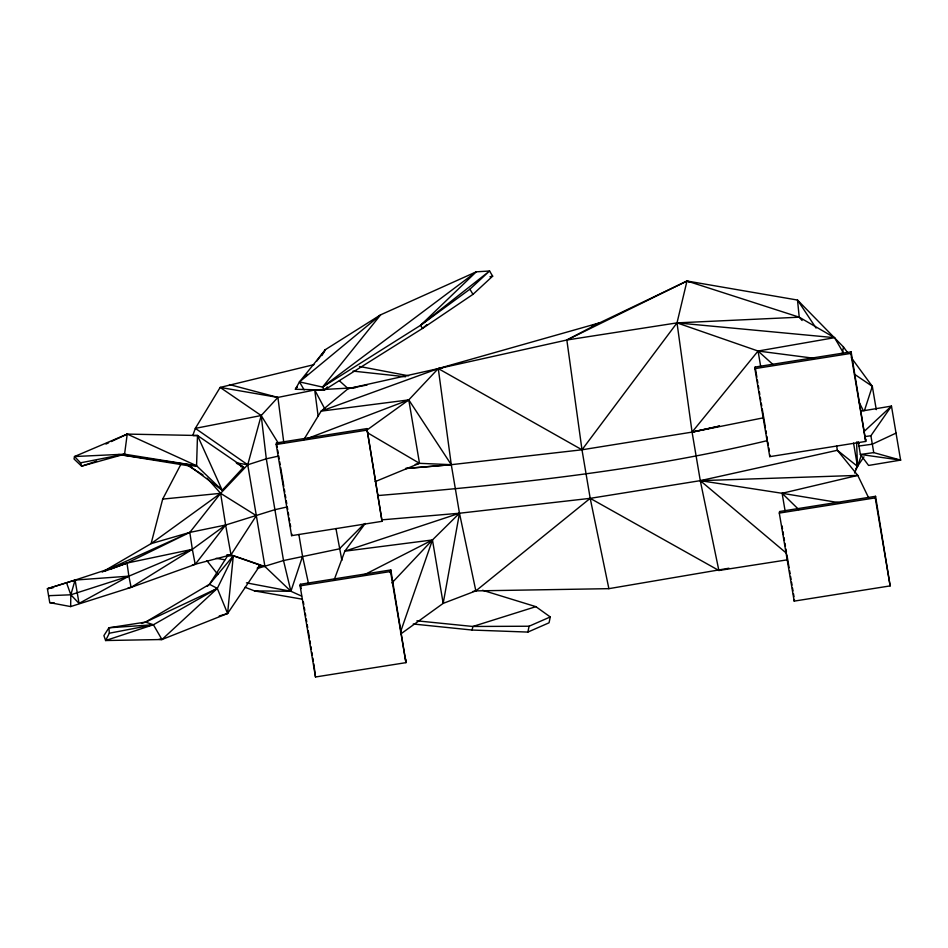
<?xml version="1.0" encoding="UTF-8"?>
<svg xmlns="http://www.w3.org/2000/svg" width="948" height="948" viewBox="0 0 948 948"><rect width="100%" height="100%" fill="white"/><g stroke="black" fill="none" stroke-linecap="round" stroke-linejoin="round"><path stroke-width="1.42" d="M366.9 431.553L366.923 428.603L276.484 442.941L276.188 444.505L291.605 535.656L382.056 521.317L366.923 428.603L382.056 521.317M355.488 387.708L314.712 389.972L277.894 397.425L261.198 415.532L247.736 464.781L220.6 493.327L189.813 532.409L192.349 549.33L128.881 576.159L75.093 580.069L47.4 588.72L49.758 602.644L70.65 606.578L70.827 594.799L75.093 580.069L126.996 563.065L192.349 549.33L225.624 525.026L274.908 509.68L287.149 506.955M193.131 435.63L197.492 435.499L196.568 465.752L222.223 490.294L243.636 467.151L197.492 435.499L127.233 434.089L74.501 456.533L74.039 458.998L81.611 466.167L124.567 454.187L196.568 465.752L127.233 434.089L111.283 441.555M219.225 615.999L227.591 613.51L260.214 565.186L233.303 555.836L217.305 588.412L145.601 622.089L108.937 627.777L103.901 635.598L105.607 640.528L161.966 639.521L227.591 613.51L233.303 555.836L227.532 555.931L209.484 584.288L207.351 586.291M124.567 454.187L74.501 456.533L80.521 462.825L124.567 454.187L127.233 434.089L125.041 435.511M847.856 352.952L843.483 346.992L797.505 300.054L686.992 281.011L599.646 322.83L438.272 368.571L451.284 464.686L459.484 513.235L443.178 603.378L400.72 633.987M291.605 535.656L291.889 534.08M300.089 585.852L300.374 584.276L390.825 569.938L405.945 662.652L315.494 676.99L300.089 585.852L390.54 571.514L390.825 569.938L389.912 572.556M315.494 676.99L313.824 663.849M754.881 368.63L755.165 367.054L851.126 351.838L865.725 441.436L769.764 456.652L754.881 368.63L850.842 353.414L851.126 351.838M769.764 456.652L770.049 455.076M779.303 513.081L779.588 511.517L875.549 496.302L890.148 585.9L794.187 601.115L779.303 513.081L875.265 497.878L875.549 496.302M794.187 601.115L794.471 599.539M842.251 353.77L843.483 346.992M472.116 630.041L472.862 626.474L535.881 606.661L550.267 616.947L549.058 622.8L527.87 632.079L472.116 630.041L413.233 624.009M527.87 632.079L529.091 626.225L550.267 616.947M787.385 559.818L718.88 570.495L700.288 480.66L692.076 432.11L677.014 322.877L686.992 281.011L799.235 317.189L834.56 337.678L843.317 352.763M180.736 464.603L162.689 499.098L151.099 543.642L102.218 572.106M864.434 410.603L872.326 386.346L851.351 357.728M298.869 534.506L302.554 556.31L290.906 591.279L254.562 590.912L245.058 587.286M400.506 632.055L432.454 539.957L459.484 513.235L590.201 498.34L700.288 480.66L837.368 450.288L857.49 466.369L854.575 472.993M855.831 468.762L857.49 466.369L861.341 455.36M192.894 435.203L195.335 428.354L220.161 387.424L313.989 364.636M334.051 580.176L344.823 551.191L365.241 523.438M141.43 623.44L145.601 622.089L209.484 584.288L217.305 588.412L161.966 639.521L153.398 624.756L108.937 627.777L109.328 633.217L105.607 640.528L153.398 624.756L217.305 588.412L227.591 613.51M299.485 381.89L322.545 387.068L380.658 314.819L299.485 381.89L295.385 389.261L324.334 390.055L422.476 328.458L472.981 294.354L492.664 276.176L489.583 271.01L476.263 271.827L380.658 314.819L325.472 349.587L299.485 381.89L304.166 389.924M321.882 355.583L325.472 349.587L316.62 361.259M303.621 439.979L321.147 411.136L348.141 388.656L566.845 340.012L677.014 322.877L799.235 317.189L802.091 320.495M853.555 443.107L857.49 466.369L863.984 456.817M863.901 431.684L891.464 406.099L900.6 460.112L873.748 452.611L870.892 435.748L891.464 406.099L860.914 411.183M677.014 322.877L758.068 351.033L834.56 337.678L677.014 322.877L581.989 449.79L590.201 498.34L608.877 588.661L728.929 568.219M297.151 386.926L295.385 389.261L297.257 387.057M305.126 376.427L306.891 374.093M70.65 606.578L131.108 587.369L195.217 564.38L225.624 525.026L220.6 493.327L207.174 478.183M405.744 468.561L451.284 464.686L581.989 449.79L692.076 432.11L758.068 351.033L814.462 358.332M209.484 584.288L233.303 555.836M391.951 582.902L432.454 539.957L443.178 603.378L475.849 590.888L590.201 498.34L718.88 570.495M327.427 386.914L324.334 390.055L322.545 387.068L476.263 271.827L420.592 325.306L322.545 387.068M257.169 568.267L260.214 565.186M363.878 524.208L339.372 548.856L283.511 560.552L257.797 568.373M420.592 325.306L469.9 289.187L489.583 271.01L420.592 325.306L422.476 328.458L426.932 324.643M192.326 564.996L231.004 554.853L256.339 515.653L220.6 493.327L151.099 543.642L189.813 532.409L225.624 525.026L231.004 554.853L264.942 566.525L290.906 591.279L301.606 596.102M366.319 430.499L408.778 399.89L438.272 368.571L442.621 367.907M128.217 587.772L131.108 587.369L192.349 549.33L195.217 564.38M72.771 581.468L75.093 580.069L79.04 603.414L128.881 576.159L126.996 563.065L189.813 532.409L104.908 570.886M405.578 468.466L451.284 464.686L408.778 399.89L321.147 411.136L438.272 368.571L581.989 449.79L566.845 340.012L599.646 322.83L591.434 325.934M363.333 575.27L432.454 539.957L344.823 551.191L459.484 513.235L475.849 590.888L608.877 588.661M566.845 340.012L686.992 281.011L689.611 282.362M105.963 444.055L108.617 442.811M896.038 433.106L872.314 444.185L858.959 446.022M375.076 481.667L419.502 463.323L451.284 464.686M307.78 438.403L408.778 399.89L419.502 463.323L415.212 464.425M53.064 587.784L47.4 588.72L75.093 580.069M110.679 569.096L126.996 563.065L104.967 571.099M96.672 461.119L81.611 466.167L80.521 462.825M786.496 553.253L700.288 480.66L782.124 493.292L857.774 475.398L868.664 497.866M489.95 276.78L492.664 276.176M278.558 456.083L266.305 458.808L247.736 464.781L236.265 462.849M763.448 417.807L692.076 432.11L719.496 426.043M766.885 440.725C639.177 471.274 508.152 484.641 377.529 495.591M692.076 432.11L719.449 426.138M472.957 591.457L475.849 590.888M367.042 385.018L348.141 388.656L339.443 380.823M109.328 633.217L153.398 624.756L145.601 622.089M276.188 444.505L366.639 430.167M865.548 436.495L870.892 435.748M873.748 452.611L860.381 454.459L858.248 441.815M162.689 499.098L220.6 493.327M381.629 519.871L459.484 513.235M48.573 595.688L70.827 594.799L128.881 576.159L131.108 587.369M700.288 480.66L857.774 475.398L837.368 450.288L836.646 445.998M118.666 454.471L189.482 465.93L196.568 465.752L120.1 454.649M280.869 442.906L276.484 442.941L277.219 447.278M529.091 626.225L472.862 626.474L416.907 620.833M49.758 602.644L54.143 602.762M159.063 639.319L161.966 639.521M353.023 371.095L405.531 376.771M785.074 510.794L782.124 493.292L840.319 502.902M240.78 466.665L243.636 467.151L237.107 463.667M216.191 558.313L224.794 559.758M259.207 565.565L264.942 566.525L247.736 464.781L195.335 428.354L261.198 415.532L278.345 443.237M283.831 442.846L277.894 397.425L220.161 387.424L261.198 415.532L266.305 458.808L283.511 560.552L290.906 591.279L246.444 582.854M254.562 590.912L302.199 599.172M359.434 366.461L408.588 375.799M229.487 384.58L277.894 397.425M482.591 590.272L535.881 606.661M186.768 464.804L202.967 474.96M859.315 443.154L856.589 441.993L857.49 466.369M367.658 432.845L419.502 463.323M854.527 374.27L872.326 386.346L876.272 409.654M189.482 465.93L222.223 490.294L197.492 435.499M773.058 364.565L758.068 351.033L760.782 367.077M782.124 493.292L798.844 509.633M219.225 487.236L222.223 490.294M79.04 603.414L70.827 594.799L66.692 583.198M206.937 560.73L217.886 574.512M816.074 328.079L797.505 300.054L799.235 317.189M469.9 289.187L472.981 294.354M325.034 409.335L314.712 389.972L318.161 416.35M859.386 402.746L863.332 410.638M864.766 437.265L866.01 439.872M405.329 658.279L406.23 661.088M341.884 560.375L335.936 528.51M302.554 556.31L308.527 583.648M850.842 353.414L865.725 441.436M875.265 497.878L890.148 585.9M755.165 367.054L756.871 377.15M757.357 380.041L757.843 382.933M758.341 385.812L758.827 388.704M759.312 391.583L759.798 394.475M760.284 397.354L760.77 400.246M761.268 403.125L761.754 406.017M762.239 408.908L765.415 427.666M765.901 430.546L766.387 433.437M766.873 436.317L767.359 439.208M767.856 442.088L768.342 444.979M768.828 447.859L769.314 450.75M782.029 525.939L782.515 528.83M783.001 531.721L783.486 534.601M783.984 537.492L784.47 540.372M784.956 543.263L785.442 546.143M785.928 549.034L786.413 551.914M786.911 554.805L789.103 567.793M789.589 570.672L790.075 573.564M790.561 576.455L791.059 579.335M791.544 582.226L792.03 585.106M792.516 587.997L793.002 590.877M793.5 593.768L793.986 596.648M390.54 571.514L405.945 662.652M277.705 450.17L278.191 453.061M278.676 455.952L279.174 458.856M279.66 461.747L280.146 464.639M280.644 467.53L283.819 486.336M284.305 489.227L284.791 492.131M285.289 495.022L285.775 497.913M286.26 500.805L286.758 503.696M287.244 506.588L287.73 509.491M288.216 512.382L288.713 515.274M289.199 518.165L289.685 521.056M290.183 523.948L290.669 526.851M300.374 584.276L301.108 588.613M303.313 601.636L303.798 604.528M304.284 607.419L304.782 610.322M305.268 613.214L305.754 616.105M306.251 618.997L306.737 621.888M307.223 624.779L307.709 627.683M308.207 630.574L309.427 637.803M309.913 640.694L310.399 643.597M310.897 646.489L311.382 649.38M311.868 652.271L312.366 655.163M312.852 658.066L313.338 660.957M900.6 460.112L868.581 465.444L860.381 454.459L900.6 460.112M231.004 554.853L226.655 555.303L231.004 554.853"/></g></svg>
